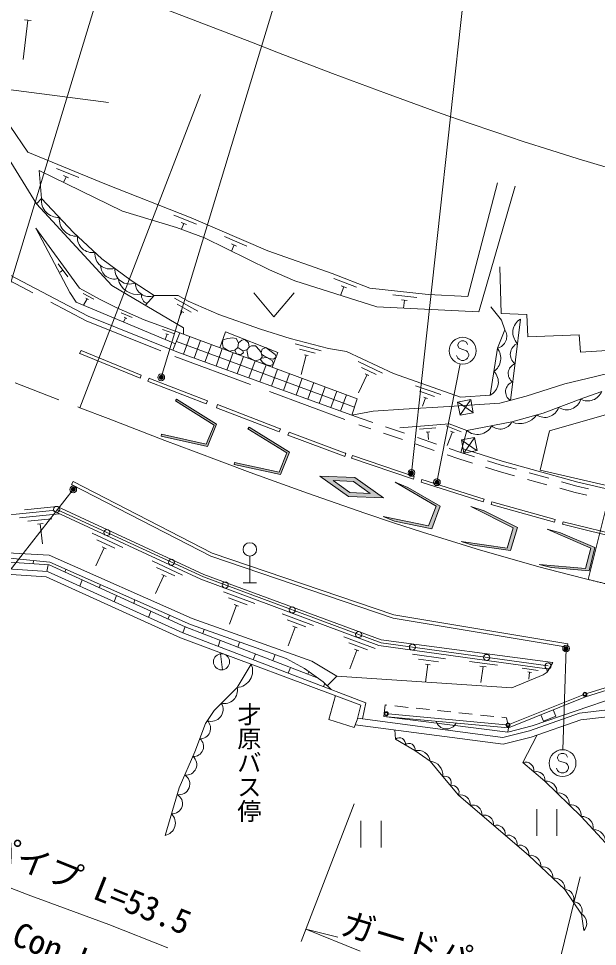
# Model space of a CAD drawing. Units: millimetres at full size, sheet at 1:1000; details may follow other scales. Extents: x 40000 to 680000, y 20000 to 380000.
# Drawn here: x 147966 to 191078, y 245225 to 314332 of the extents above; entities that cross this region are included whole.
import ezdxf
from ezdxf.enums import TextEntityAlignment as Align

# ---------------------------------------------------------------- set-up
doc = ezdxf.new("R2010")
doc.units = ezdxf.units.MM
doc.header["$LTSCALE"] = 1000
doc.header["$PDMODE"] = 32
doc.header["$PDSIZE"] = 500
doc.linetypes.add('CHAIN', pattern=[18.5, 12, -1.5, 3.5, -1.5])
doc.linetypes.add('DASHED', pattern=[7.5, 6, -1.5])
for name, color, linetype, lineweight in [('D-BGD', 7, 'Continuous', 13), ('M-BGD', 7, 'Continuous', 13), ('M-BMK', 2, 'Continuous', 13), ('M-BMK-ROW', 30, 'Continuous', 13), ('M-STR-HTXT', 7, 'Continuous', 13), ('M-STR-STRC', 7, 'Continuous', 13), ('作業レイヤ1', 7, 'Continuous', 13)]:
    doc.layers.add(name, color=color, linetype=linetype, lineweight=lineweight)
doc.layers.add('M-BMK-HTXT', color=7, linetype='Continuous')
doc.styles.add('@ＭＳ ゴシック', font='')
doc.styles.add('ＭＳ ゴシック', font='')
doc.styles.get('@ＭＳ ゴシック').set_extended_font_data('@MS Gothic')
doc.styles.get('ＭＳ ゴシック').set_extended_font_data('MS Gothic')

msp = doc.modelspace()

# ---------------------------------------------------------------- hatches: boundary and pattern name
at = {"layer": 'M-BMK'}
for points in [[(179375, 278007), (176965, 279409), (176004, 279794), (179058, 278018), (178493, 276540), (175116, 277240), (175967, 276910), (178736, 276336)], [(185130, 276416), (182634, 277658), (181650, 277981), (184812, 276406), (184344, 274894), (180930, 275374), (181800, 275100), (184600, 274707)], [(190889, 274925), (188332, 276036), (187332, 276306), (190573, 274899), (190184, 273365), (186749, 273666), (187633, 273438), (190450, 273191)]]:
    msp.add_hatch(color=7, dxfattribs=at).paths.add_polyline_path(points)
at = {"layer": 'M-STR-STRC'}
for points in [[(162716, 284120), (159732, 285997), (159652, 285870), (162530, 284060), (161941, 282629), (158623, 283370), (158590, 283223), (162031, 282455)], [(167468, 280377), (168136, 282048), (165132, 283895), (165053, 283767), (167950, 281987), (167376, 280550), (164050, 281256), (164019, 281109)], [(173021, 280153), (170413, 280255), (172534, 278734), (172636, 279030), (171401, 279916), (172919, 279857), (174155, 278971), (172636, 279030), (172534, 278734), (175142, 278632)]]:
    msp.add_hatch(color=256, dxfattribs=at).paths.add_polyline_path(points)

# ---------------------------------------------------------------- linework, layer by layer
at = {"layer": 'D-BGD'}
for p, q in [((187501, 283626), (196176, 286111)), ((180909, 282021), (181344, 283656)), ((187501, 283626), (186821, 280704)), ((194529, 278910), (186821, 280704)), ((179058, 278018), (176004, 279794)), ((176004, 279794), (176965, 279409)), ((176965, 279409), (179375, 278007)), ((178493, 276540), (179058, 278018)), ((179375, 278007), (178736, 276336)), ((184812, 276406), (181650, 277981)), ((181650, 277981), (182634, 277658)), ((175116, 277240), (178493, 276540)), ((175116, 277240), (175967, 276910)), ((182634, 277658), (185130, 276416)), ((178736, 276336), (175967, 276910)), ((184344, 274894), (184812, 276406)), ((185130, 276416), (184600, 274707)), ((190573, 274899), (187332, 276306)), ((187332, 276306), (188332, 276036)), ((188332, 276036), (190889, 274925)), ((180930, 275374), (184344, 274894)), ((180930, 275374), (181800, 275100)), ((184600, 274707), (181800, 275100)), ((190184, 273365), (190573, 274899)), ((190889, 274925), (190450, 273191)), ((186749, 273666), (190184, 273365)), ((186749, 273666), (187633, 273438)), ((190450, 273191), (187633, 273438)), ((186218, 261644), (193068, 264005)), ((173216, 262216), (184024, 260790)), ((184397, 261184), (175167, 262352)), ((173043, 261735), (184052, 260282)), ((184024, 260790), (186006, 261279)), ((184397, 261184), (186218, 261644)), ((184454, 261503), (184397, 261184)), ((184052, 260282), (186149, 260800))]:
    msp.add_line(p, q, dxfattribs=at)
for points in [[(197605, 278189), (192290, 279183), (189628, 279801), (183985, 281364), (181000, 282307)], [(186006, 261279), (189729, 262599), (191827, 262836), (193957, 262692)], [(186149, 260800), (189842, 262108), (191838, 262334), (193842, 262198)]]:
    msp.add_lwpolyline(points, dxfattribs=at)
for points in [[(172764, 281594), (177370, 280027), (177435, 280217), (172828, 281784)], [(177945, 279809), (182572, 278348), (182632, 278539), (178005, 280000)], [(183157, 278150), (187878, 276833), (187932, 277026), (183211, 278343)], [(188468, 276667), (193170, 275508), (193218, 275702), (188516, 276861)]]:
    msp.add_lwpolyline(points, close=True, dxfattribs=at)
at = {"layer": 'M-BGD'}
for p, q in [((148663, 314205), (148312, 311279)), ((148907, 314182), (148419, 314228)), ((142695, 309644), (154662, 308083)), ((152528, 285345), (161507, 308677)), ((152445, 302491), (150781, 303176)), ((151693, 302476), (151305, 302636)), ((151499, 302556), (151321, 302123)), ((183623, 302091), (181416, 293629)), ((184944, 301843), (182251, 292477)), ((161213, 299024), (159536, 299680)), ((160461, 298996), (160070, 299149)), ((160265, 299073), (160095, 298638)), ((164957, 297391), (163304, 298103)), ((164012, 297471), (163813, 297010)), ((164205, 297388), (163819, 297554)), ((190399, 272554), (196399, 296824)), ((151626, 295105), (150920, 296076)), ((151273, 295590), (151058, 295434)), ((173130, 294315), (171450, 294960)), ((172379, 294282), (171986, 294433)), ((153571, 293425), (152783, 293859)), ((165480, 293911), (166980, 292111)), ((166980, 292111), (168480, 293911)), ((172182, 294358), (171935, 293712)), ((177624, 293565), (175835, 293763)), ((153075, 293458), (152808, 292974)), ((153167, 293407), (152983, 293509)), ((158058, 293694), (157414, 292976)), ((161324, 292540), (159578, 293515)), ((160828, 292473), (159781, 293059)), ((176905, 293343), (176488, 293389)), ((176696, 293366), (176628, 292753)), ((156421, 292058), (155597, 292419)), ((160158, 292504), (159959, 292147)), ((160280, 292436), (160036, 292572)), ((155925, 292047), (155784, 291726)), ((156021, 292004), (155829, 292089)), ((185344, 291954), (184602, 285896)), ((159527, 290872), (158681, 291178)), ((159032, 290827), (158887, 290424)), ((159131, 290791), (158934, 290863)), ((159979, 290931), (159455, 289628)), ((159717, 290280), (172979, 285401)), ((159979, 290931), (173176, 286015)), ((160724, 290654), (160245, 289330)), ((161526, 290355), (161049, 289039)), ((152620, 289605), (152513, 289379)), ((152620, 289605), (157104, 287781)), ((162324, 290058), (161849, 288749)), ((163141, 289753), (162670, 288451)), ((170511, 289588), (168578, 290099)), ((170048, 289400), (168888, 289707)), ((159741, 289513), (172783, 284786)), ((163955, 289450), (163486, 288156)), ((164715, 289167), (164249, 287879)), ((169391, 289264), (169007, 287814)), ((169526, 289228), (169256, 289299)), ((165587, 288842), (165123, 287562)), ((166397, 288540), (165936, 287268)), ((167257, 288220), (166799, 286955)), ((175079, 287930), (173270, 288785)), ((174589, 287830), (173504, 288343)), ((157104, 287781), (157010, 287549)), ((157681, 287546), (157587, 287314)), ((168146, 287889), (167691, 286632)), ((169082, 287540), (168630, 286291)), ((173918, 287815), (173277, 286459)), ((174045, 287756), (173791, 287875)), ((169950, 287217), (169500, 285976)), ((170797, 286901), (170350, 285668)), ((179423, 286324), (177535, 286985)), ((171658, 286581), (171213, 285355)), ((172393, 286307), (171951, 285088)), ((178946, 286173), (177814, 286570)), ((178413, 286042), (178148, 286135)), ((190075, 286074), (191393, 286564)), ((162037, 285867), (161947, 285634)), ((162789, 285577), (162700, 285344)), ((173176, 286015), (172783, 284786)), ((178280, 286088), (178061, 285463)), ((187042, 284948), (190075, 286074)), ((173479, 284544), (172783, 284786)), ((184698, 284291), (187042, 284948)), ((173318, 284070), (174195, 283772)), ((173479, 284544), (174353, 284247)), ((176365, 283861), (180027, 284160)), ((180027, 284160), (181344, 283656)), ((181344, 283656), (184698, 284291)), ((167474, 283776), (167386, 283542)), ((168114, 283536), (168027, 283302)), ((175142, 283451), (176562, 282969)), ((175300, 283925), (176720, 283443)), ((179031, 283838), (177835, 283741)), ((178592, 283562), (178313, 283539)), ((178453, 283550), (178500, 282976)), ((180920, 283561), (179799, 283991)), ((180274, 283552), (179885, 282537)), ((180405, 283502), (180143, 283602)), ((177667, 283122), (179088, 282639)), ((177509, 282647), (178930, 282165)), ((180035, 282318), (180909, 282021)), ((180909, 282021), (181928, 281699)), ((179876, 281844), (180754, 281546)), ((180754, 281546), (181779, 281222)), ((182881, 281398), (183899, 281077)), ((182732, 280921), (183757, 280597)), ((183757, 280597), (184908, 280278)), ((183899, 281077), (185040, 280761)), ((185871, 280011), (187317, 279611)), ((186004, 280494), (187450, 280093)), ((152031, 279843), (151916, 279621)), ((188281, 279344), (189431, 279025)), ((188413, 279826), (189554, 279510)), ((189554, 279510), (190404, 279313)), ((189431, 279025), (190291, 278826)), ((151014, 277445), (148030, 277135)), ((150448, 277084), (148658, 276898)), ((149793, 276715), (149375, 276671)), ((149584, 276693), (149739, 275201)), ((155725, 274944), (153456, 275993)), ((155145, 274881), (153784, 275511)), ((154339, 274924), (153709, 273562)), ((154498, 274850), (154180, 274997)), ((160182, 272882), (157913, 273932)), ((165190, 274296), (165190, 272296)), ((151495, 273311), (151422, 273105)), ((159602, 272820), (158241, 273450)), ((152702, 272525), (152533, 272052)), ((158795, 272862), (158166, 271501)), ((158954, 272789), (158636, 272936)), ((164690, 272296), (165690, 272296)), ((154062, 272173), (153981, 271945)), ((165568, 270763), (163226, 271636)), ((155261, 271365), (155092, 270892)), ((156629, 271034), (156540, 270784)), ((164995, 270657), (163590, 271181)), ((164188, 270638), (163663, 269232)), ((164352, 270576), (164024, 270699)), ((157819, 270204), (157651, 269732)), ((159196, 269896), (159099, 269624)), ((169938, 269133), (167596, 270007)), ((169365, 269027), (167960, 269551)), ((160378, 269044), (160210, 268572)), ((161790, 268834), (161684, 268537)), ((168558, 269008), (168033, 267603)), ((168721, 268947), (168394, 269069)), ((174532, 267421), (172189, 268294)), ((162990, 268031), (162826, 267572)), ((164428, 267897), (164296, 267524)), ((173958, 267314), (172553, 267838)), ((188871, 267773), (188830, 267526)), ((163002, 267021), (163164, 265832)), ((165601, 267018), (165442, 266572)), ((167065, 266960), (166904, 266513)), ((173151, 267295), (172627, 265890)), ((173315, 267234), (172987, 267356)), ((179773, 266643), (177297, 266988)), ((165297, 266251), (164239, 264514)), ((179236, 266415), (177751, 266622)), ((178452, 266221), (178270, 264917)), ((178625, 266197), (178279, 266246)), ((183630, 266165), (181550, 266455)), ((182800, 266039), (182315, 266107)), ((182557, 266073), (182391, 264884)), ((168210, 266006), (168055, 265573)), ((169586, 265695), (169516, 265500)), ((186653, 265774), (185465, 265940)), ((186169, 265629), (185891, 265668)), ((186030, 265649), (185957, 265129)), ((170765, 264835), (170671, 264572)), ((170954, 264645), (171670, 265351)), ((164239, 264514), (162525, 262806)), ((162525, 262806), (161892, 261835)), ((175167, 262352), (175260, 263211)), ((175260, 263211), (175396, 263196)), ((175992, 263133), (176987, 263028)), ((177584, 262965), (178578, 262860)), ((179175, 262797), (180169, 262692)), ((180766, 262629), (181760, 262524)), ((187976, 262386), (187788, 262850)), ((175167, 262352), (184454, 261503)), ((182357, 262461), (183351, 262356)), ((183948, 262293), (184305, 262256)), ((184305, 262256), (184375, 261902)), ((186861, 262475), (187049, 262012)), ((187049, 262012), (187976, 262386)), ((161892, 261835), (161096, 259708)), ((185520, 258921), (186561, 260946)), ((161096, 259708), (159915, 257030)), ((159915, 257030), (158884, 253493)), ((186552, 255454), (186552, 253454)), ((188052, 255454), (188052, 253454)), ((173462, 254590), (173462, 252590)), ((174962, 254590), (174962, 252590))]:
    msp.add_line(p, q, dxfattribs=at)
at = {"layer": 'M-BGD', "color": 171}
for p, q in [((172334, 281957), (172259, 281718)), ((149070, 273965), (149050, 273720)), ((150169, 273643), (150075, 273148))]:
    msp.add_line(p, q, dxfattribs=at)
at = {"layer": 'M-BGD'}
for points in [[(107385, 324375), (109464, 323643), (112515, 322617), (115945, 321430), (117824, 320835), (120094, 320178), (123462, 319115), (128757, 317123), (133196, 315291), (136405, 313978), (137166, 313401), (139098, 312208), (140704, 311031), (142549, 309751), (144452, 308365), (149297, 300524), (154906, 294459), (160254, 291297), (160259, 290827)], [(103130, 312470), (116592, 309297), (130596, 304009), (153158, 292159), (159741, 289513)], [(144783, 309372), (145562, 308626), (146391, 307616), (147352, 306317), (148662, 304372), (154380, 302020), (160815, 299502), (166533, 297038), (171316, 295332), (174126, 294255), (178480, 293772), (181416, 293629)], [(149672, 300921), (149492, 303018), (155695, 299982), (159722, 298778), (161817, 297990), (166665, 295611), (168544, 294786), (174657, 292850), (182251, 292477)], [(149297, 300524), (149672, 300921), (152061, 298390), (154176, 296427), (156363, 294830), (158058, 293694)], [(159979, 290931), (157325, 291892), (155243, 292804), (154049, 293401), (152507, 294251), (149263, 298711), (151791, 293918), (152254, 293207), (159647, 290105)], [(185807, 292303), (185896, 290636), (189720, 290783), (189816, 289495), (192598, 289655), (192560, 290811), (197326, 290821), (197387, 296094), (209122, 296314), (209011, 297560)], [(183813, 295830), (183910, 292374), (185807, 292303)], [(158058, 293694), (159853, 293705), (160597, 293290), (162881, 292281), (165991, 291189), (168197, 290511), (171045, 289757), (172398, 289530), (175877, 287885), (180879, 286131), (183098, 286293), (183626, 289779), (184188, 291148), (183928, 291868), (183136, 292851)], [(162965, 289819), (163368, 291003), (167275, 289469), (166864, 288366)], [(164338, 290177), (164593, 290385), (164824, 290431), (165099, 290184), (165139, 289860), (164964, 289653), (164662, 289597), (164299, 289842)], [(164072, 289642), (164191, 289362), (164531, 289318), (164719, 289431), (164662, 289597)], [(165139, 289860), (165319, 289957), (165624, 289956), (165914, 289637), (166044, 289467), (166108, 289137), (165955, 288947), (165587, 288842), (165070, 289121), (164964, 289653)], [(166044, 289467), (166120, 289719), (166378, 289821), (166769, 289542), (167088, 289324), (167139, 289105), (166949, 288967), (166628, 289010), (166280, 289190), (166076, 289302)], [(172783, 284786), (174371, 285082), (176626, 285231), (180033, 285436), (183812, 285677), (185758, 286217), (188649, 287118), (190941, 287664), (193563, 288312), (196247, 288925), (198324, 289354), (200449, 289500), (202858, 289582)], [(152513, 289379), (152519, 289376), (157010, 287549)], [(157681, 287546), (157785, 287504), (162037, 285867)], [(157587, 287314), (157693, 287271), (161947, 285634)], [(162789, 285577), (167332, 283829), (167474, 283776)], [(162700, 285344), (167243, 283595), (167386, 283542)], [(168114, 283536), (172292, 281970), (172334, 281957)], [(168027, 283302), (172211, 281733), (172259, 281718)], [(129695, 280193), (130526, 281227), (145339, 274645), (150252, 274370), (160906, 269650), (169813, 266473), (171670, 265351), (184702, 264494), (187033, 265462), (187341, 265641), (187307, 265895), (174805, 267639), (161529, 272589), (150497, 277693), (146558, 277284), (133646, 280102), (130526, 281227)], [(130190, 280808), (143884, 274813), (144809, 274395), (150300, 273841), (160778, 269194), (167897, 266665), (169263, 265922), (170661, 264939), (171248, 264352)], [(129860, 279914), (144533, 273528), (150124, 273145), (160193, 268579), (173819, 263369), (173592, 262167)], [(129897, 280444), (144653, 274021), (150248, 273637), (160385, 269041), (170290, 265200)], [(129619, 279583), (144437, 273134), (150025, 272751), (160037, 268210), (173467, 263206), (173187, 262103)], [(188830, 267526), (175857, 269674), (162287, 274287), (151916, 279621)], [(188871, 267773), (175918, 269918), (162385, 274518), (152031, 279843)], [(187341, 265641), (187743, 266383), (174969, 268049), (161776, 272930), (150835, 278003), (148407, 277741)], [(187399, 266115), (174959, 267838), (161739, 272741), (150805, 277773)], [(184454, 261503), (190195, 263822), (193045, 264714)], [(171567, 263914), (171078, 262136), (172962, 261529), (173187, 262103)], [(190059, 246400), (189889, 247641), (188646, 249461), (185967, 252005), (180718, 256482), (179560, 257891), (178625, 259029), (177483, 259807), (176045, 260656), (175987, 261346)], [(195711, 245932), (195605, 247940), (194086, 250184), (191667, 252946), (189875, 254909), (187166, 257524), (185520, 258921)]]:
    msp.add_lwpolyline(points, dxfattribs=at)
at = {"layer": 'M-BGD', "linetype": 'DASHED'}
msp.add_lwpolyline([(102971, 312027), (116484, 308943), (130444, 303671), (153003, 291823), (159615, 289165), (173318, 284070)], dxfattribs=at)
at = {"layer": 'M-BGD'}
for points in [[(163167, 290411), (163550, 290502), (163910, 290551), (164163, 290492), (164338, 290177), (164299, 289842), (164072, 289642), (163649, 289564), (163209, 289822), (163147, 290135)], [(166032, 289042), (166454, 289100), (166855, 288868), (166930, 288683), (166938, 288565), (166698, 288496), (166397, 288540), (166158, 288723), (166020, 288894)]]:
    msp.add_lwpolyline(points, close=True, dxfattribs=at)
for centre, radius in [((150805, 277773), 225), ((154547, 276051), 225), ((165190, 274796), 500), ((159354, 273838), 225), ((163362, 272139), 225), ((168349, 270290), 225), ((173295, 268455), 225), ((177294, 267515), 225), ((163083, 266426), 600), ((182827, 266749), 225), ((187399, 266115), 225)]:
    msp.add_circle(centre, radius, dxfattribs=at)
for centre, radius, start, end in [((150936, 300788), 1270, 174.02457, 272.67102), ((152308, 299429), 1316, 176.04384, 272.22298), ((153468, 298013), 1114, 174.85758, 279.40488), ((154788, 296823), 1141, 175.41817, 287.22383), ((155103, 295960), 1029, 181.51889, 285.68123), ((156256, 295687), 1131, 177.63418, 290.98215), ((156845, 295265), 1493, 191.4174, 280.34691), ((157682, 294644), 1021, 180.75652, 291.56255), ((157794, 293734), 683, 174.79497, 247.2387), ((185924, 290963), 1148, 120.35555, 225.68258), ((183417, 290665), 910, 283.26995, 32.0558), ((182632, 289038), 1240, 306.07992, 36.71962), ((185479, 289325), 891, 113.60035, 232.43779), ((185202, 287897), 769, 110.27484, 235.7633), ((182626, 287256), 1072, 296.1256, 46.67394), ((184985, 286542), 751, 106.72064, 239.3175), ((190361, 286960), 1105, 241.76431, 338.99223), ((188788, 286284), 1092, 236.56408, 344.19246), ((185299, 285725), 1555, 247.22869, 324.06031), ((187164, 285697), 1072, 235.5849, 342.41084), ((183846, 284702), 946, 227.223, 334.21576), ((182139, 284547), 1194, 228.24477, 333.19399), ((164162, 265751), 1240, 273.58721, 23.76417), ((163297, 264285), 970, 256.14833, 13.62484), ((162301, 262879), 894, 251.65492, 31.29697), ((161495, 261465), 771, 267.75082, 47.15995), ((179839, 262238), 812, 197.39595, 332.15622), ((161009, 260112), 740, 265.30435, 51.9556), ((176333, 260323), 441, 348.07437, 130.83035), ((177052, 259898), 441, 348.07437, 130.83035), ((160458, 258770), 778, 261.42692, 50.98122), ((177691, 258885), 945, 8.74457, 102.66283), ((178510, 257981), 1054, 355.09116, 83.7337), ((185714, 258316), 636, 351.55937, 107.82502), ((159923, 257322), 797, 259.01627, 58.29735), ((179698, 257414), 496, 332.75029, 106.14125), ((186537, 257617), 636, 351.55937, 107.82502), ((180277, 256710), 496, 332.75029, 106.14125), ((187266, 256724), 806, 354.90469, 97.10447), ((159411, 255867), 764, 265.66594, 61.83271), ((180896, 255804), 701, 354.41871, 104.64407), ((188169, 255852), 806, 354.90469, 97.10447), ((181770, 255058), 701, 354.41871, 104.64407), ((189072, 254980), 806, 354.90469, 97.10447), ((158695, 254423), 949, 281.47049, 46.02816), ((182645, 254312), 701, 354.41871, 104.64407), ((189890, 254023), 886, 353.79875, 91.0113), ((183520, 253565), 701, 354.41871, 104.64407), ((190786, 253042), 886, 353.79875, 91.0113), ((184395, 252819), 701, 354.41871, 104.64407), ((185269, 252073), 701, 354.41871, 104.64407), ((186082, 251231), 782, 354.52462, 98.43241), ((186975, 250383), 782, 354.52462, 98.43241), ((187867, 249535), 782, 354.52462, 98.43241), ((188663, 248805), 656, 337.21921, 91.47938), ((189285, 247895), 656, 337.21921, 91.47938), ((189476, 246953), 803, 316.5695, 58.98579)]:
    msp.add_arc(centre, radius, start, end, dxfattribs=at)
at = {"layer": 'M-BMK', "linetype": 'CHAIN'}
msp.add_line((100580, 305337), (152528, 285345), dxfattribs=at)
msp.add_lwpolyline([(152528, 285345), (154640, 284533), (156752, 283722), (158866, 282915), (160982, 282113), (163100, 281317), (165222, 280530), (167347, 279753), (169476, 278988), (171611, 278237), (173751, 277501), (175896, 276782), (178048, 276082), (180206, 275403), (182372, 274747), (184544, 274114), (186724, 273508), (188912, 272930), (190399, 272554)], dxfattribs=at)
msp.add_arc((228800, 427878), 160000, 256.11312, 283.76464, dxfattribs=at)
at = {"layer": 'M-BMK-ROW'}
for p, q in [((180723, 285733), (181771, 285010)), ((181608, 285896), (180886, 284848)), ((181003, 282918), (182051, 282196)), ((181888, 283081), (181166, 282033))]:
    msp.add_line(p, q, dxfattribs=at)
for points in [[(181830, 284970), (181649, 285954), (180665, 285773), (180846, 284789)], [(182109, 282156), (181928, 283139), (180945, 282958), (181126, 281975)]]:
    msp.add_lwpolyline(points, close=True, dxfattribs=at)
at = {"layer": 'M-STR-HTXT'}
for p, q in [((110678, 333587), (163303, 313344)), ((146853, 292882), (155119, 320179)), ((158595, 287611), (168059, 318835)), ((177227, 280490), (181202, 316676)), ((179123, 279794), (180850, 288611)), ((152041, 279266), (145773, 271251)), ((188740, 267411), (188509, 259879)), ((172965, 255852), (169009, 245588)), ((143506, 251086), (148677, 249057)), ((189802, 250420), (187182, 239737)), ((148677, 249057), (154698, 246848)), ((154698, 246848), (159073, 245116)), ((169368, 246521), (171749, 245923)), ((169368, 246521), (173418, 244877))]:
    msp.add_line(p, q, dxfattribs=at)
msp.add_lwpolyline([(163303, 313344), (165312, 312566), (167321, 311790), (169332, 311017), (171345, 310250), (173361, 309490), (175379, 308739), (177402, 307999), (179430, 307271), (181462, 306558), (183500, 305860), (185544, 305181), (187595, 304522), (189653, 303884), (191717, 303270), (193789, 302681), (195869, 302120), (197599, 301678)], dxfattribs=at)
for centre, radius in [((158595, 287611), 150), ((158595, 287611), 120), ((158595, 287611), 90), ((158595, 287611), 60), ((158595, 287611), 30), ((158595, 287611), 20), ((177227, 280490), 150), ((177227, 280490), 120), ((177227, 280490), 90), ((177227, 280490), 60), ((177227, 280490), 30), ((177227, 280490), 20), ((179123, 279794), 150), ((179123, 279794), 120), ((152041, 279266), 150), ((152041, 279266), 120), ((152041, 279266), 90), ((152041, 279266), 60), ((152041, 279266), 30), ((152041, 279266), 20), ((179123, 279794), 90), ((179123, 279794), 60), ((179123, 279794), 30), ((179123, 279794), 20), ((188740, 267411), 150), ((188740, 267411), 120), ((188740, 267411), 90), ((188740, 267411), 60), ((188740, 267411), 30), ((188740, 267411), 20)]:
    msp.add_circle(centre, radius, dxfattribs=at)
for p in [(158595, 287611), (177227, 280490), (179123, 279794), (152041, 279266), (188740, 267411)]:
    msp.add_point(p, dxfattribs=at)
at = {"layer": 'M-STR-STRC'}
for p, q in [((180952, 290321), (180770, 290230)), ((181134, 290321), (180952, 290321)), ((181316, 290230), (181134, 290321)), ((180770, 290230), (180679, 290049)), ((180679, 290049), (180679, 289958)), ((180679, 289958), (180770, 289776)), ((180770, 289776), (181316, 289594)), ((181407, 290049), (181316, 290230)), ((181316, 289594), (181407, 289503)), ((180679, 289049), (180588, 289230)), ((180770, 288958), (180679, 289049)), ((180952, 288867), (180770, 288958)), ((181316, 288958), (181134, 288867)), ((181407, 289049), (181316, 288958)), ((181407, 289503), (181497, 289321)), ((181497, 289230), (181407, 289049)), ((181497, 289321), (181497, 289230)), ((181134, 288867), (180952, 288867)), ((190290, 264054), (192688, 264816)), ((184556, 261780), (190008, 263953)), ((175496, 262541), (184267, 261738)), ((188206, 259513), (188115, 259331)), ((188115, 259331), (188115, 259240)), ((188115, 259240), (188206, 259059)), ((188388, 259604), (188206, 259513)), ((188570, 259604), (188388, 259604)), ((188751, 259513), (188570, 259604)), ((188842, 259331), (188751, 259513)), ((188115, 258331), (188024, 258513)), ((188206, 259059), (188751, 258877)), ((188751, 258877), (188842, 258786)), ((188842, 258786), (188933, 258604)), ((188933, 258513), (188842, 258331)), ((188933, 258604), (188933, 258513)), ((188206, 258240), (188115, 258331)), ((188388, 258149), (188206, 258240)), ((188570, 258149), (188388, 258149)), ((188751, 258240), (188570, 258149)), ((188842, 258331), (188751, 258240))]:
    msp.add_line(p, q, dxfattribs=at)
for points in [[(159732, 285997), (162716, 284120), (162031, 282455), (158590, 283223), (158623, 283370), (161941, 282629), (162530, 284060), (159652, 285870)], [(165132, 283895), (168136, 282048), (167468, 280377), (164019, 281109), (164050, 281256), (167376, 280550), (167950, 281987), (165053, 283767)]]:
    msp.add_lwpolyline(points, close=True, dxfattribs=at)
for centre, radius in [((181043, 289594), 1000), ((190147, 264009), 150), ((190147, 264009), 120), ((190147, 264009), 100), ((175347, 262555), 150), ((175347, 262555), 120), ((175347, 262555), 100), ((184416, 261724), 150), ((184416, 261724), 120), ((184416, 261724), 100), ((188479, 258877), 1000)]:
    msp.add_circle(centre, radius, dxfattribs=at)
at = {"layer": '作業レイヤ1'}
for points in [[(170413, 280255), (173021, 280153), (175142, 278632)], [(170413, 280255), (172534, 278734), (175142, 278632)]]:
    msp.add_lwpolyline(points, dxfattribs=at)
msp.add_lwpolyline([(171401, 279916), (172636, 279030), (174155, 278971), (172919, 279857)], close=True, dxfattribs=at)

# ---------------------------------------------------------------- texts
at = {"layer": 'M-BMK-HTXT', "style": '@ＭＳ ゴシック'}
msp.add_text('才原バス停', height=1320, rotation=270, dxfattribs=at).set_placement((165127, 263425), align=Align.MIDDLE_LEFT)
at = {"layer": 'M-STR-HTXT', "style": 'ＭＳ ゴシック'}
for s, rotation, p in [('ガードパイプ L=53.5', 338.158, (149117, 249945)), ('路 肩 Con L=48.0', 338.158, (149440, 243976)), ('ガードパイプ', 343.32, (178860, 243486))]:
    msp.add_text(s, height=1833, rotation=rotation, dxfattribs=at).set_placement(p, align=Align.BOTTOM_CENTER)

doc.saveas('drawing.dxf')
